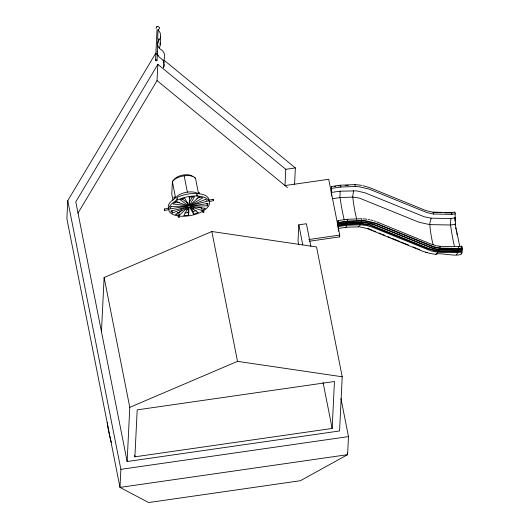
<?xml version="1.0" encoding="UTF-8"?>
<svg xmlns="http://www.w3.org/2000/svg" width="529" height="529" viewBox="0 0 529 529"><rect width="100%" height="100%" fill="white"/><g stroke="black" fill="none" stroke-linecap="round" stroke-linejoin="round"><path stroke-width="0.79" d="M461.546 250.607L461.791 246.091L462.108 248.293L458.498 248.815L439.956 248.471L433.555 247.076L375.537 223.509L365.837 221.215A31.714 14.541 -11.2 0 0 361.803 220.917L347.493 221.486L338.454 222.782L338.474 222.431L347.553 221.122L347.5 219.919L347.242 219.277L338.143 220.586L337.819 225.678M331.174 193.237L331.438 186.506L331.623 196.014M455.013 212.42C455.502 216.163 454.808 226.511 456.811 231.543A58.745 5.925 81.8 0 0 459.516 245.238L459.82 246.626M158.224 55.419L155.671 53.33L67.758 200.676L66.879 218.735L119.99 487.401L148.636 502.55L300.373 480.722L347.599 454.662L348.479 436.597L340.96 398.555M101.469 331.696L104.114 277.507L211.838 231.523L316.547 246.95L342.217 376.78L339.565 430.97L127.132 461.533L75.799 201.866L157.847 64.346L285.792 169.306L295.367 167.931L294.574 184.185M67.758 200.676L120.877 469.335L119.99 487.401L347.599 454.662L347.275 453.042M127.132 461.533L129.784 407.343L104.114 277.507M134.895 456.825L137.196 409.863L334.454 381.488L332.159 428.45L134.895 456.825L134.578 455.211M155.546 60.081L157.027 29.73M157.219 52.021L157.642 43.444M157.007 60.213L157.325 53.654M157.847 42.988L158.052 38.881M158.449 30.682L158.528 29.042M77.961 213.161L157.053 80.6L157.847 64.346M160.194 44.919L160.618 36.349M175.377 202.567L175.456 201.013M188.681 215.158L189.078 207.064L188.582 207.103L183.794 215.554L188.681 215.158L188.172 212.598L188.45 206.932M285.792 169.306L284.999 185.567L328.714 179.278L339.744 235.081L339.658 236.886L309.577 241.217M310.88 246.395L306.397 223.734L298.812 224.825L298.019 241.085L298.654 244.299M462.035 249.721L461.903 249.318L461.962 251.163L457.803 251.758L438.369 251.401L434.494 250.739L428.325 248.914L369.546 225.162L360.672 223.86L346.991 224.402L338.315 225.652L338.236 223.86L338.388 224.21L347.242 222.94L361.241 222.385L368.501 223.231L375.167 225.242L433.919 248.914L439.163 249.933L458.154 250.283L462.035 249.721L462.108 248.293M338.388 224.21L338.454 222.782M338.315 225.652L338.19 225.215L338.071 228.131M461.962 251.163C464.026 259.58 439.976 251.586 435.671 254.383L429.27 253.265L422.678 251.242L367.953 228.852M331.736 188.35L340.815 187.048L355.204 186.472A32.315 14.819 -11.2 0 1 359.323 186.777L369.156 189.104L427.141 212.665L433.416 214.033L451.845 214.371L451.601 212.513L433.059 212.241L426.017 210.621L369.91 187.742L362.808 185.6M347.553 221.122L361.942 220.547A32.315 14.819 -11.2 0 1 366.055 220.851L375.894 223.178L433.879 246.739L440.154 248.108L458.583 248.445L458.339 246.593L439.797 246.316L436.709 245.78M347.289 221.4L347.315 222.511L362.709 222.015L372.31 223.694L429.416 246.898L435.122 248.723L439.394 249.509L458.253 249.853L462.055 249.304M455.185 217.928L450.867 218.55L431.168 218.186L424.291 216.791L365.089 192.86L356.771 190.883L340.107 191.181L339.982 197.231L341.185 204.882A58.646 8.986 83.4 0 0 343.896 218.576L344.22 219.958M355.204 186.472L354.999 184.614L340.504 185.196L331.405 186.506M361.942 220.547L361.737 218.695L347.203 219.33M457.559 251.5L457.307 253.636L456.282 254.74M450.867 218.55L450.496 224.633L451.647 232.284A58.507 10.6 84.3 0 0 454.358 245.985M346.806 224.025L346.092 227.298L338.626 228.416M433.416 214.033L433.251 212.182M440.154 248.108L439.897 246.263M361.486 220.838L361.406 221.955M207.295 205.847L208.049 203.42L190.969 206.112L207.295 205.847L206.786 203.288M457.935 249.939L457.922 251.255L461.989 250.673M159.447 28.95C160.671 26.245 155.711 25.511 156.081 28.447M353.603 190.645L352.698 196.722L353.722 204.379A59.288 14.62 86.4 0 0 356.434 218.08L356.784 219.462M439.559 248.392L439.394 249.509M340.464 185.249L340.815 187.048L340.55 185.243M431.168 218.186L429.74 223.655L430.256 229.427A60.167 18.971 88.7 0 0 433.132 244.894M360.421 223.483L359.879 225.731L358.662 226.855L345.635 227.239M192.748 196.285L189.157 202.627L189.666 205.186L189.164 205.226L189.561 197.132L194.447 196.728L189.666 205.186M438.072 251.024L437.265 253.272L435.671 254.383M444.281 212.446L451.601 212.513M158.402 29.353L157.999 29.598M177.228 212.407L178.769 212.751L181.718 210.006M179.271 215.31L188.119 207.077L175.423 214.443L179.271 215.31L178.769 212.751M361.545 185.355L358.966 184.985A32.315 14.819 -11.2 0 0 354.853 184.681L354.926 184.621M202.197 210.588L205.298 208.294L190.453 206.594L202.197 210.588L201.688 208.029L198.752 207.031M156.67 26.893L157.1 26.615M196.848 198.6L199.578 196.94M129.784 407.343L237.501 361.353L342.217 376.78M172.507 213.008L187.431 206.839L170.722 211.104L172.507 213.008L171.998 210.449M188.198 205.49L188.668 205.331L184.647 198.144L180.039 199.697L188.198 205.49L187.689 202.931L181.414 198.474M190.275 206.555L193.092 211.587L196.16 210.549M193.594 214.146L198.203 212.585L190.043 206.799L189.574 206.958L193.594 214.146L193.092 211.587M164.294 209.054L168.606 208.162L168.896 209.59L164.592 210.482L164.294 209.054L164.446 209.715M208.829 200.141L213.141 199.248L213.438 200.689L209.127 201.575L208.856 200.227M334.374 186.479L335.882 186.261M338.143 185.937L339.651 185.719M186.664 209.722L188.238 209.497M191.392 209.041L193.759 208.704M331.538 192.417L340.107 191.181M332.708 198.646L340.015 197.595L352.704 197.086L359.436 198.111L416.673 221.301A59.989 27.501 -11.2 0 0 419.557 222.365L429.693 224.613L450.523 224.99L455.548 224.27M338.408 223.793L347.315 222.511M338.342 225.162L347.077 223.906L360.864 223.357L369.969 224.693L428.814 248.465L435.79 250.442A37.552 17.219 -11.2 0 0 438.64 250.905L457.922 251.255M338.269 226.531L346.839 225.294L360.322 224.759L366.696 225.519L372.78 227.358L430.996 250.905L437.886 252.3L457.592 252.664L461.923 252.042M451.495 212.579L455.033 212.069M451.409 212.942L452.85 212.731M451.845 214.371L455.383 213.861M308.857 239.525L339.744 235.081M458.226 246.653L461.771 246.144M458.583 248.445L462.121 247.936M120.877 469.335L348.479 436.597M184.919 212.863L188.172 212.598M345.173 185.421L348.353 185.295M433.059 212.241L441.874 212.4M444.955 212.823L450.602 212.929M358.662 226.855L358.186 226.736M359.806 226.928L367.086 228.508M367 219.231L365.704 219.059A32.315 14.819 -11.2 0 0 363.059 218.827M175.668 201.866L179.708 202.402M368.283 219.436L369.54 219.674M435.903 245.595L430.467 243.856L376.648 221.823M370.783 219.952L373.209 220.6M461.46 254.039L461.129 253.708M425.706 252.287L426.129 252.412M426.744 252.597L427.161 252.717M374.387 220.977L375.537 221.387M367.536 228.283L372.079 230.141M373.6 230.763L375.868 231.695M378.903 232.939L381.171 233.864M382.692 234.486L384.96 235.418M387.995 236.655L390.263 237.587M391.784 238.209L399.355 241.31M400.87 241.932L408.448 245.033M412.997 246.898L416.025 248.134M417.54 248.756L419.814 249.688M194.196 177.579L195.505 178.299L198.421 193.039M163.964 60.127L295.367 167.931M157.053 80.6L287.439 187.564M438.237 250.984L438.369 251.401M360.606 223.522L360.672 223.86M346.925 224.071L346.991 224.402M168.612 208.175L168.718 208.644M164.572 210.416L164.446 209.828M458.498 248.815L458.253 249.853M438.64 250.905L438.845 249.589L439.163 249.933M213.432 200.67L213.147 199.281M360.864 223.357L361.043 221.982L361.241 222.385M347.077 223.906L347.09 222.537L347.242 222.94M331.366 186.916L331.716 188.708M338.216 229.606L338.54 231.226M339.34 235.273L339.658 236.886M298.812 224.825L302.78 244.907M323.067 382.487L332.159 428.45M211.838 231.523L237.501 361.353M173.003 200.22L171.78 194.011L172.381 181.626A12.233 5.607 -11.2 0 1 184.145 175.833L187.372 192.126A12.233 5.607 -11.2 0 1 197.8 193.601M175.602 197.919L172.381 181.626L174.973 178.604A9.958 4.569 -11.2 0 1 183.708 174.927A9.958 4.569 -11.2 0 1 192.206 176.131M168.83 209.193L168.903 209.596M456.256 230.379L456.593 232.271M455.806 227.807L456.031 229.097M455.37 225.195L455.171 223.569M454.947 221.096L454.801 217.359M457.043 234.757A60.061 6.057 81.8 0 1 456.818 233.52M164.274 64.333A9.112 8.047 2.8 0 1 163.719 67.448L163.494 67.884L164.135 58.871A9.112 8.047 2.8 0 0 161.729 50.116L160.029 48.899A7.426 6.553 2.8 0 1 158.462 40.984L159.599 39.364A9.112 8.047 2.8 0 0 158.508 30.418L158.085 30.021L157.668 38.597L158.092 38.994A9.112 8.047 2.8 0 1 158.799 39.854M164.142 63.282A9.112 8.047 2.8 0 0 161.312 58.693L159.613 57.476A7.426 6.553 2.8 0 1 157.371 51.168M160.095 42.809A9.112 8.047 2.8 0 1 159.183 47.934M156.835 59.737A0.734 0.648 2.8 0 1 156.749 60.65A0.734 0.648 2.8 0 1 155.711 60.557A0.734 0.648 2.8 0 1 155.804 59.645M188.998 197.621A1.957 0.899 -11.2 0 1 189.25 198.686M184.145 175.833A12.233 5.607 -11.2 0 1 195.505 178.299M176.64 196.643A12.233 5.607 -11.2 0 1 187.372 192.126M168.811 208.929A20.691 9.489 -11.2 0 1 174.544 198.798M175.879 198.038A20.691 9.489 -11.2 0 1 196.854 193.502A20.691 9.489 -11.2 0 1 208.955 199.823M203.361 211.316A0.734 0.562 -63.8 0 1 203.936 211.997A0.734 0.562 -63.8 0 1 203.136 212.704A0.734 0.562 -63.8 0 1 202.838 211.779M179.569 217.214A0.734 0.569 39.2 0 1 178.723 217.419A0.734 0.569 39.2 0 1 178.28 216.54A0.734 0.569 39.2 0 1 179.126 216.328M197.634 194.89A0.734 0.569 39.2 0 1 197.443 195.776A0.734 0.569 39.2 0 1 196.484 195.221A0.734 0.569 39.2 0 1 197.006 194.52M177.023 198.19A0.734 0.562 -63.8 0 1 177.579 198.732A0.734 0.562 -63.8 0 1 177.043 199.559A0.734 0.562 -63.8 0 1 176.395 199.162M111.394 442.575A30.814 5.66 73.3 0 1 107.268 422.406M170.953 206.442L170.193 208.869L187.273 206.171L170.953 206.442M338.143 220.586L338.474 222.431L338.17 220.58M198.97 196.973L190.123 205.212L202.819 197.846L198.97 196.973M176.045 201.694L172.95 203.996L187.788 205.688L176.045 201.694M205.735 199.281L190.81 205.444L207.52 201.179L205.735 199.281M178.524 216.011A20.691 9.489 -11.2 0 0 209.497 203.209A20.691 9.489 -11.2 0 0 179.344 199.208A20.691 9.489 -11.2 0 0 178.524 216.011M198.256 193.131A0.734 0.569 39.2 0 0 199.413 193.502A0.734 0.569 39.2 0 0 198.937 192.411A0.734 0.569 39.2 0 0 198.256 193.131M174.682 198.183A0.734 0.562 -63.8 0 0 174.755 196.98A0.734 0.562 -63.8 0 0 173.829 197.727A0.734 0.562 -63.8 0 0 174.682 198.183"/></g></svg>
